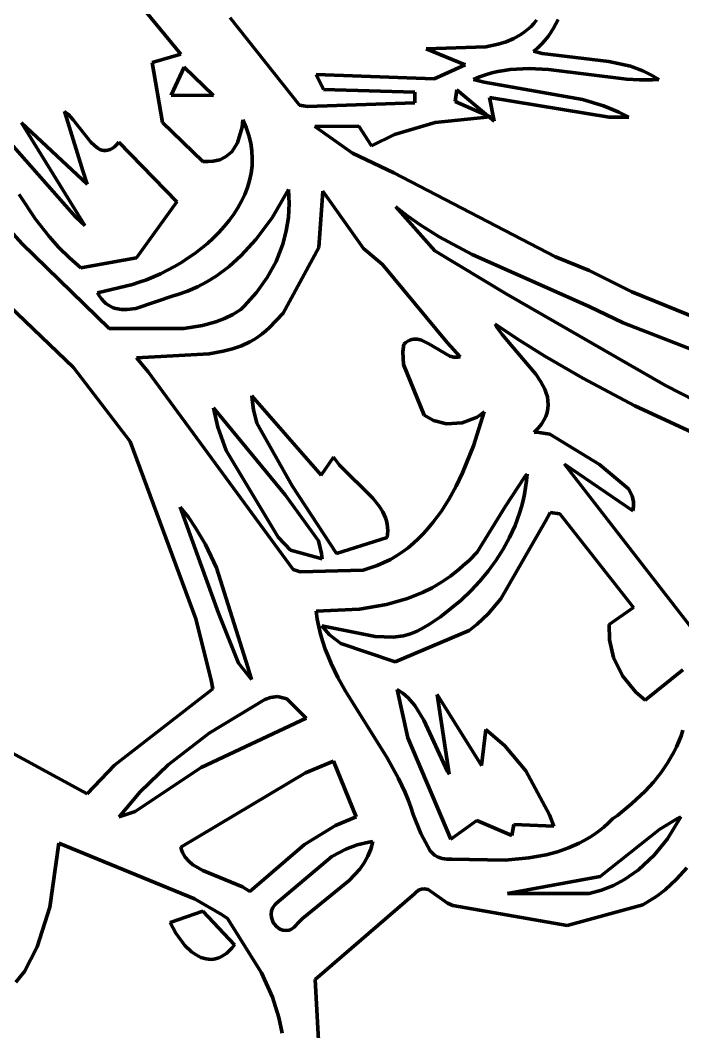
# Model space of a CAD drawing. Header units: millimetres. Extents: x 0 to 14.2, y 0 to 19.5.
# Drawn here: x 4.044 to 4.85, y 12.199 to 13.429 of the extents above; entities that cross this region are included whole.
import ezdxf

# ---------------------------------------------------------------- set-up
doc = ezdxf.new("R2010")
doc.units = ezdxf.units.MM
doc.layers.add('color#010101ff', color=7, linetype='CONTINUOUS', lineweight=100)
doc.layers.add('color#fdfdfdff', color=7, linetype='CONTINUOUS', lineweight=100)

msp = doc.modelspace()

# ---------------------------------------------------------------- linework, layer by layer
at = {"layer": 'color#010101ff'}
for p, q in [((4.2391, 13.3881), (4.1516, 13.4944)), ((4.2991, 13.4323), (4.3835, 13.326)), ((4.6684, 13.4253), (4.6719, 13.4295)), ((4.698, 13.4304), (4.6925, 13.4197)), ((4.6569, 13.4149), (4.6609, 13.4181)), ((4.6609, 13.4181), (4.6648, 13.4215)), ((4.6648, 13.4215), (4.6684, 13.4253)), ((4.6925, 13.4197), (4.6893, 13.4146)), ((4.6348, 13.4032), (4.644, 13.4071)), ((4.644, 13.4071), (4.6527, 13.412)), ((4.6527, 13.412), (4.6569, 13.4149)), ((4.682, 13.4049), (4.6778, 13.4003)), ((4.6858, 13.4096), (4.682, 13.4049)), ((4.6893, 13.4146), (4.6858, 13.4096)), ((4.5373, 13.3947), (4.6101, 13.397)), ((4.585, 13.375), (4.5373, 13.3947)), ((4.6101, 13.397), (4.6252, 13.4001)), ((4.6252, 13.4001), (4.6348, 13.4032)), ((4.6732, 13.3959), (4.6682, 13.3917)), ((4.6682, 13.3917), (4.6786, 13.3891)), ((4.6778, 13.4003), (4.6732, 13.3959)), ((4.2041, 13.3779), (4.2391, 13.3881)), ((4.6786, 13.3891), (4.7598, 13.379)), ((4.7598, 13.379), (4.7861, 13.3734)), ((4.2165, 13.305), (4.2041, 13.3779)), ((4.2431, 13.3721), (4.2274, 13.3384)), ((4.2789, 13.3377), (4.2431, 13.3721)), ((4.5474, 13.358), (4.585, 13.375)), ((4.6246, 13.367), (4.6172, 13.3652)), ((4.6322, 13.3684), (4.6246, 13.367)), ((4.6398, 13.3694), (4.6322, 13.3684)), ((4.6474, 13.37), (4.6398, 13.3694)), ((4.6629, 13.3705), (4.6474, 13.37)), ((4.6863, 13.3693), (4.6629, 13.3705)), ((4.7814, 13.3575), (4.6863, 13.3693)), ((4.7861, 13.3734), (4.8012, 13.3679)), ((4.8012, 13.3679), (4.811, 13.3631)), ((4.4124, 13.3451), (4.4036, 13.3633)), ((4.4036, 13.3633), (4.5474, 13.358)), ((4.6024, 13.3604), (4.5951, 13.3572)), ((4.5951, 13.3572), (4.6081, 13.354)), ((4.6097, 13.363), (4.6024, 13.3604)), ((4.6172, 13.3652), (4.6097, 13.363)), ((4.7971, 13.3567), (4.7814, 13.3575)), ((4.8127, 13.3568), (4.7971, 13.3567)), ((4.811, 13.3631), (4.8204, 13.3573)), ((4.8204, 13.3573), (4.8127, 13.3568)), ((3.9739, 13.345), (4.1108, 13.19)), ((4.5238, 13.342), (4.4124, 13.3451)), ((4.5749, 13.3445), (4.5728, 13.3305)), ((4.6202, 13.3065), (4.5749, 13.3445)), ((4.6081, 13.354), (4.7277, 13.3328)), ((4.2274, 13.3384), (4.2789, 13.3377)), ((4.5238, 13.3288), (4.5238, 13.342)), ((4.5728, 13.3305), (4.6153, 13.3119)), ((4.7602, 13.3113), (4.6146, 13.3353)), ((4.6146, 13.3353), (4.6202, 13.3065)), ((4.7277, 13.3328), (4.7533, 13.3252)), ((4.0997, 13.3108), (4.0974, 13.3184)), ((4.0974, 13.3184), (4.1017, 13.3151)), ((4.3835, 13.326), (4.393, 13.3246)), ((4.393, 13.3246), (4.5238, 13.3288)), ((4.7533, 13.3252), (4.7719, 13.3177)), ((4.7719, 13.3177), (4.7839, 13.3116)), ((4.1199, 13.246), (4.0997, 13.3108)), ((4.1017, 13.3151), (4.1081, 13.3083)), ((4.1081, 13.3083), (4.1293, 13.2811)), ((4.3143, 13.3083), (4.3134, 13.2991)), ((4.3186, 13.2987), (4.3143, 13.3083)), ((4.6153, 13.3119), (4.5484, 13.3048)), ((4.7839, 13.3116), (4.7602, 13.3113)), ((4.1223, 13.1798), (4.045, 13.3046)), ((4.045, 13.3046), (4.1249, 13.2298)), ((4.2658, 13.2577), (4.2165, 13.305)), ((4.3134, 13.2991), (4.308, 13.2802)), ((4.3218, 13.2891), (4.3186, 13.2987)), ((4.4556, 13.3004), (4.4019, 13.3002)), ((4.4019, 13.3002), (4.4478, 13.2675)), ((4.4711, 13.2765), (4.4556, 13.3004)), ((4.5484, 13.3048), (4.4991, 13.2904)), ((4.1293, 13.2811), (4.1338, 13.2768)), ((4.1608, 13.2778), (4.1636, 13.2809)), ((4.1636, 13.2809), (4.2339, 13.2083)), ((4.3241, 13.2797), (4.3218, 13.2891)), ((4.4991, 13.2904), (4.4711, 13.2765)), ((4.1338, 13.2768), (4.1383, 13.2735)), ((4.1383, 13.2735), (4.1406, 13.2723)), ((4.1406, 13.2723), (4.143, 13.2714)), ((4.143, 13.2714), (4.1454, 13.2709)), ((4.1454, 13.2709), (4.1478, 13.2708)), ((4.1478, 13.2708), (4.1503, 13.2712)), ((4.1503, 13.2712), (4.1529, 13.272)), ((4.1529, 13.272), (4.1555, 13.2734)), ((4.1555, 13.2734), (4.1581, 13.2753)), ((4.1581, 13.2753), (4.1608, 13.2778)), ((4.3011, 13.2694), (4.2935, 13.263)), ((4.308, 13.2802), (4.3011, 13.2694)), ((4.3254, 13.2704), (4.3241, 13.2797)), ((4.3259, 13.2612), (4.3254, 13.2704)), ((4.2724, 13.2573), (4.2658, 13.2577)), ((4.2785, 13.2578), (4.2724, 13.2573)), ((4.2866, 13.2597), (4.2785, 13.2578)), ((4.2935, 13.263), (4.2866, 13.2597)), ((4.3256, 13.2521), (4.3259, 13.2612)), ((4.4478, 13.2675), (4.498, 13.2439)), ((4.1249, 13.2298), (4.1199, 13.246)), ((4.3245, 13.2432), (4.3256, 13.2521)), ((4.498, 13.2439), (4.6947, 13.1417)), ((4.32, 13.2258), (4.3226, 13.2344)), ((4.3226, 13.2344), (4.3245, 13.2432)), ((4.3168, 13.2174), (4.32, 13.2258)), ((4.3699, 13.2233), (4.35, 13.1891)), ((4.3708, 13.2063), (4.3699, 13.2233)), ((4.4119, 13.2216), (4.4068, 13.1529)), ((4.4614, 13.1517), (4.4119, 13.2216)), ((4.0621, 13.1873), (4.0421, 13.2173)), ((4.2339, 13.2083), (4.1851, 13.1402)), ((4.3084, 13.2011), (4.3129, 13.2091)), ((4.3129, 13.2091), (4.3168, 13.2174)), ((4.3034, 13.1933), (4.3084, 13.2011)), ((4.3699, 13.1895), (4.3708, 13.2063)), ((4.5151, 13.1909), (4.5006, 13.2024)), ((4.5006, 13.2024), (4.5482, 13.1489)), ((4.0209, 13.1854), (4.0457, 13.1579)), ((4.0787, 13.1661), (4.0621, 13.1873)), ((4.1108, 13.19), (4.1223, 13.1798)), ((4.2918, 13.1783), (4.2978, 13.1857)), ((4.2978, 13.1857), (4.3034, 13.1933)), ((4.35, 13.1891), (4.3303, 13.1624)), ((4.3672, 13.173), (4.3699, 13.1895)), ((4.53, 13.1803), (4.5151, 13.1909)), ((4.2785, 13.1644), (4.2853, 13.1713)), ((4.2853, 13.1713), (4.2918, 13.1783)), ((4.3629, 13.1568), (4.3672, 13.173)), ((4.5532, 13.1657), (4.53, 13.1803)), ((4.0457, 13.1579), (4.1517, 13.0545)), ((4.0907, 13.1528), (4.0787, 13.1661)), ((4.2638, 13.1516), (4.2713, 13.1579)), ((4.2713, 13.1579), (4.2785, 13.1644)), ((4.3303, 13.1624), (4.3124, 13.143)), ((4.5935, 13.1444), (4.5532, 13.1657)), ((4.1035, 13.1401), (4.0907, 13.1528)), ((4.2479, 13.1401), (4.256, 13.1457)), ((4.256, 13.1457), (4.2638, 13.1516)), ((4.3548, 13.136), (4.3629, 13.1568)), ((4.4068, 13.1529), (4.3634, 13.0728)), ((4.4662, 13.1474), (4.4614, 13.1517)), ((4.4843, 13.1323), (4.4662, 13.1474)), ((4.5482, 13.1489), (4.635, 13.0963)), ((4.1172, 13.1281), (4.1035, 13.1401)), ((4.1851, 13.1402), (4.1172, 13.1281)), ((4.2313, 13.1298), (4.2397, 13.1348)), ((4.2397, 13.1348), (4.2479, 13.1401)), ((4.3124, 13.143), (4.2977, 13.1299)), ((4.3441, 13.1163), (4.3548, 13.136)), ((4.7358, 13.0812), (4.5935, 13.1444)), ((4.6947, 13.1417), (4.7358, 13.1248)), ((4.2056, 13.1171), (4.2142, 13.121)), ((4.2142, 13.121), (4.2228, 13.1252)), ((4.2228, 13.1252), (4.2313, 13.1298)), ((4.2977, 13.1299), (4.2819, 13.1181)), ((4.5632, 13.0374), (4.4843, 13.1323)), ((4.7358, 13.1248), (4.7877, 13.0988)), ((4.18, 13.1079), (4.1884, 13.1106)), ((4.1884, 13.1106), (4.197, 13.1136)), ((4.197, 13.1136), (4.2056, 13.1171)), ((4.2708, 13.1112), (4.2591, 13.105)), ((4.2819, 13.1181), (4.2708, 13.1112)), ((4.3311, 13.0981), (4.3441, 13.1163)), ((4.1377, 13.0975), (4.18, 13.1079)), ((4.1401, 13.0936), (4.1377, 13.0975)), ((4.2469, 13.0997), (4.2343, 13.0952)), ((4.2591, 13.105), (4.2469, 13.0997)), ((4.316, 13.0814), (4.3311, 13.0981)), ((4.635, 13.0963), (4.8286, 12.9851)), ((4.7877, 13.0988), (5.0451, 12.9939)), ((4.1082, 13.0067), (4.0205, 13.0911)), ((4.1426, 13.0902), (4.1401, 13.0936)), ((4.1452, 13.0873), (4.1426, 13.0902)), ((4.1479, 13.0848), (4.1452, 13.0873)), ((4.1508, 13.0826), (4.1479, 13.0848)), ((4.231, 13.0943), (4.1842, 13.0788)), ((4.2343, 13.0952), (4.231, 13.0943)), ((4.1538, 13.0809), (4.1508, 13.0826)), ((4.1568, 13.0795), (4.1538, 13.0809)), ((4.16, 13.0785), (4.1568, 13.0795)), ((4.1666, 13.0773), (4.16, 13.0785)), ((4.1735, 13.0773), (4.1666, 13.0773)), ((4.1842, 13.0788), (4.1735, 13.0773)), ((4.2919, 13.0665), (4.3021, 13.0715)), ((4.3021, 13.0715), (4.3119, 13.0775)), ((4.3119, 13.0775), (4.316, 13.0814)), ((4.3634, 13.0728), (4.3469, 13.0557)), ((4.7771, 13.0611), (4.7358, 13.0812)), ((4.2652, 13.0579), (4.2814, 13.0624)), ((4.2814, 13.0624), (4.2919, 13.0665)), ((4.6215, 13.0594), (4.624, 13.0553)), ((4.6514, 13.0396), (4.6215, 13.0594)), ((4.9803, 12.9819), (4.7771, 13.0611)), ((4.1517, 13.0545), (4.2428, 13.0543)), ((4.2428, 13.0543), (4.2652, 13.0579)), ((4.3378, 13.0477), (4.333, 13.0442)), ((4.3424, 13.0515), (4.3378, 13.0477)), ((4.3469, 13.0557), (4.3424, 13.0515)), ((4.624, 13.0553), (4.63, 13.0469)), ((4.63, 13.0469), (4.6407, 13.034)), ((4.3231, 13.0382), (4.3127, 13.0333)), ((4.3281, 13.041), (4.3231, 13.0382)), ((4.333, 13.0442), (4.3281, 13.041)), ((4.5089, 13.0258), (4.5104, 13.0353)), ((4.5104, 13.0353), (4.5129, 13.0373)), ((4.5129, 13.0373), (4.5153, 13.0388)), ((4.5153, 13.0388), (4.5177, 13.04)), ((4.5177, 13.04), (4.5201, 13.0408)), ((4.5201, 13.0408), (4.5224, 13.0412)), ((4.5224, 13.0412), (4.527, 13.0412)), ((4.527, 13.0412), (4.5316, 13.0401)), ((4.5316, 13.0401), (4.5406, 13.0356)), ((4.5406, 13.0356), (4.5661, 13.0207)), ((4.5788, 13.0198), (4.5632, 13.0374)), ((4.6818, 13.0207), (4.6514, 13.0396)), ((4.2733, 13.0236), (4.185, 13.0185)), ((4.2906, 13.0266), (4.2733, 13.0236)), ((4.3018, 13.0295), (4.2906, 13.0266)), ((4.3127, 13.0333), (4.3018, 13.0295)), ((4.5098, 13.0103), (4.5089, 13.0258)), ((4.6407, 13.034), (4.671, 12.9986)), ((4.185, 13.0185), (4.1992, 13.0016)), ((4.5351, 12.9488), (4.5098, 13.0103)), ((4.5661, 13.0207), (4.571, 13.0195)), ((4.571, 13.0195), (4.5761, 13.0194)), ((4.5761, 13.0194), (4.5788, 13.0198)), ((4.7282, 12.9938), (4.6818, 13.0207)), ((4.1774, 12.9167), (4.1082, 13.0067)), ((4.1992, 13.0016), (4.3758, 12.7612)), ((4.671, 12.9986), (4.677, 12.9895)), ((4.677, 12.9895), (4.6796, 12.9849)), ((4.7912, 12.9601), (4.7282, 12.9938)), ((4.6796, 12.9849), (4.6818, 12.9803)), ((4.6818, 12.9803), (4.6836, 12.9757)), ((4.6836, 12.9757), (4.6849, 12.971)), ((4.8286, 12.9851), (4.9007, 12.9479)), ((4.3255, 12.9722), (4.4099, 12.8758)), ((4.3257, 12.9679), (4.3255, 12.9722)), ((4.3272, 12.9553), (4.3257, 12.9679)), ((4.6849, 12.971), (4.6857, 12.9663)), ((4.6857, 12.9663), (4.686, 12.9616)), ((4.686, 12.9616), (4.6857, 12.9569)), ((4.2789, 12.9579), (4.3659, 12.852)), ((4.2799, 12.9519), (4.2789, 12.9579)), ((4.284, 12.9343), (4.2799, 12.9519)), ((4.3315, 12.9393), (4.3272, 12.9553)), ((4.5464, 12.9422), (4.5351, 12.9488)), ((4.5949, 12.9116), (4.6082, 12.9527)), ((4.6082, 12.9527), (4.5994, 12.9463)), ((4.6848, 12.9522), (4.6832, 12.9474)), ((4.6857, 12.9569), (4.6848, 12.9522)), ((5.0836, 12.8254), (4.7912, 12.9601)), ((4.3744, 12.8629), (4.3315, 12.9393)), ((4.5621, 12.9384), (4.5464, 12.9422)), ((4.5814, 12.9395), (4.5621, 12.9384)), ((4.5994, 12.9463), (4.5814, 12.9395)), ((4.6777, 12.9379), (4.6738, 12.9331)), ((4.6808, 12.9427), (4.6777, 12.9379)), ((4.6832, 12.9474), (4.6808, 12.9427)), ((4.2941, 12.906), (4.284, 12.9343)), ((4.6738, 12.9331), (4.669, 12.9283)), ((4.669, 12.9283), (4.6723, 12.9282)), ((4.6723, 12.9282), (4.6878, 12.9257)), ((4.6878, 12.9257), (4.7484, 12.8888)), ((4.2572, 12.7009), (4.1774, 12.9167)), ((4.5816, 12.8787), (4.5949, 12.9116)), ((4.3561, 12.8023), (4.2941, 12.906)), ((4.4099, 12.8758), (4.4249, 12.8976)), ((4.4249, 12.8976), (4.4322, 12.8879)), ((4.4322, 12.8879), (4.4725, 12.8478)), ((4.789, 12.8323), (4.7059, 12.8893)), ((4.7059, 12.8893), (4.921, 12.6112)), ((4.7484, 12.8888), (4.7836, 12.8593)), ((4.5738, 12.8626), (4.5816, 12.8787)), ((4.6602, 12.8769), (4.6571, 12.8733)), ((4.6595, 12.8688), (4.6602, 12.8769)), ((4.4284, 12.7805), (4.3744, 12.8629)), ((4.5653, 12.847), (4.5738, 12.8626)), ((4.6571, 12.8733), (4.634, 12.838)), ((4.6585, 12.8608), (4.6595, 12.8688)), ((4.3659, 12.852), (4.4064, 12.7961)), ((4.6555, 12.845), (4.6572, 12.8528)), ((4.6572, 12.8528), (4.6585, 12.8608)), ((4.7836, 12.8593), (4.7881, 12.8508)), ((4.7881, 12.8508), (4.7897, 12.8435)), ((4.4725, 12.8478), (4.4803, 12.838)), ((4.4803, 12.838), (4.4846, 12.8311)), ((4.556, 12.8321), (4.5653, 12.847)), ((4.634, 12.838), (4.5996, 12.7822)), ((4.6535, 12.8372), (4.6555, 12.845)), ((4.7898, 12.8381), (4.789, 12.8323)), ((4.7897, 12.8435), (4.7898, 12.8381)), ((4.2383, 12.8371), (4.2848, 12.7081)), ((4.2481, 12.8247), (4.2383, 12.8371)), ((4.4846, 12.8311), (4.4879, 12.8239)), ((4.5509, 12.825), (4.556, 12.8321)), ((4.6456, 12.8145), (4.6511, 12.8295)), ((4.6511, 12.8295), (4.6535, 12.8372)), ((4.6884, 12.8305), (4.6826, 12.82)), ((4.7, 12.8289), (4.6884, 12.8305)), ((4.7899, 12.7147), (4.7, 12.8289)), ((4.2569, 12.8117), (4.2481, 12.8247)), ((4.4879, 12.8239), (4.4891, 12.8202)), ((4.4891, 12.8202), (4.49, 12.8163)), ((4.49, 12.8163), (4.4906, 12.8124)), ((4.5401, 12.8114), (4.5457, 12.8181)), ((4.5457, 12.8181), (4.5509, 12.825)), ((4.6826, 12.82), (4.6283, 12.7254)), ((4.639, 12.7999), (4.6456, 12.8145)), ((4.2688, 12.7914), (4.2569, 12.8117)), ((4.3573, 12.8003), (4.3561, 12.8023)), ((4.4906, 12.8041), (4.4901, 12.7998)), ((4.4906, 12.8124), (4.4908, 12.8083)), ((4.4908, 12.8083), (4.4906, 12.8041)), ((4.5283, 12.7989), (4.5344, 12.805)), ((4.5344, 12.805), (4.5401, 12.8114)), ((4.2823, 12.763), (4.2688, 12.7914)), ((4.3726, 12.7844), (4.3573, 12.8003)), ((4.4064, 12.7961), (4.4103, 12.7807)), ((4.4901, 12.7998), (4.4284, 12.7805)), ((4.5154, 12.7876), (4.522, 12.7931)), ((4.522, 12.7931), (4.5283, 12.7989)), ((4.6313, 12.7858), (4.639, 12.7999)), ((4.4108, 12.7741), (4.3726, 12.7844)), ((4.4103, 12.7807), (4.4108, 12.7741)), ((4.4939, 12.7734), (4.5013, 12.7778)), ((4.5013, 12.7778), (4.5085, 12.7825)), ((4.5085, 12.7825), (4.5154, 12.7876)), ((4.5996, 12.7822), (4.5899, 12.772)), ((4.6226, 12.7723), (4.6313, 12.7858)), ((4.4695, 12.763), (4.4779, 12.766)), ((4.4779, 12.766), (4.4861, 12.7695)), ((4.4861, 12.7695), (4.4939, 12.7734)), ((4.5826, 12.7658), (4.5776, 12.7613)), ((4.5899, 12.772), (4.5826, 12.7658)), ((4.6131, 12.7592), (4.6226, 12.7723)), ((4.3206, 12.6424), (4.2823, 12.763)), ((4.3758, 12.7612), (4.3841, 12.7584)), ((4.3841, 12.7584), (4.4607, 12.7604)), ((4.4607, 12.7604), (4.4695, 12.763)), ((4.5671, 12.753), (4.5562, 12.7455)), ((4.5776, 12.7613), (4.5671, 12.753)), ((4.6028, 12.7468), (4.6131, 12.7592)), ((4.5562, 12.7455), (4.5448, 12.7389)), ((4.5917, 12.735), (4.6028, 12.7468)), ((4.533, 12.7331), (4.5147, 12.7258)), ((4.5448, 12.7389), (4.533, 12.7331)), ((4.5799, 12.7238), (4.5917, 12.735)), ((4.4893, 12.7185), (4.4565, 12.7128)), ((4.5147, 12.7258), (4.4893, 12.7185)), ((4.5676, 12.7134), (4.5799, 12.7238)), ((4.6283, 12.7254), (4.6128, 12.707)), ((4.7603, 12.6942), (4.7899, 12.7147)), ((4.2848, 12.7081), (4.3093, 12.6471)), ((4.4565, 12.7128), (4.4036, 12.7104)), ((4.4036, 12.7104), (4.4049, 12.7008)), ((4.5415, 12.6947), (4.5548, 12.7036)), ((4.5548, 12.7036), (4.5676, 12.7134)), ((4.6128, 12.707), (4.5996, 12.6945)), ((4.2757, 12.6264), (4.2572, 12.7009)), ((4.4049, 12.7008), (4.4067, 12.6914)), ((4.4067, 12.6914), (4.409, 12.6822)), ((4.42, 12.6815), (4.4106, 12.6924)), ((4.4106, 12.6924), (4.4756, 12.6796)), ((4.5266, 12.6861), (4.5348, 12.6906)), ((4.5348, 12.6906), (4.5415, 12.6947)), ((4.5996, 12.6945), (4.5899, 12.6869)), ((4.7605, 12.6754), (4.7603, 12.6942)), ((4.409, 12.6822), (4.4117, 12.6731)), ((4.4337, 12.6709), (4.42, 12.6815)), ((4.4756, 12.6796), (4.4972, 12.6788)), ((4.4972, 12.6788), (4.5099, 12.6805)), ((4.5899, 12.6869), (4.4998, 12.6486)), ((4.5099, 12.6805), (4.5183, 12.6828)), ((4.5183, 12.6828), (4.5266, 12.6861)), ((4.4117, 12.6731), (4.4147, 12.6642)), ((4.4998, 12.6486), (4.4337, 12.6709)), ((4.7652, 12.6541), (4.7605, 12.6754)), ((4.4147, 12.6642), (4.4181, 12.6554)), ((4.4181, 12.6554), (4.4218, 12.6467)), ((4.7762, 12.6315), (4.7652, 12.6541)), ((4.3093, 12.6471), (4.3249, 12.6273)), ((4.3249, 12.6273), (4.3206, 12.6424)), ((4.4218, 12.6467), (4.4301, 12.6297)), ((4.4301, 12.6297), (4.4393, 12.6131)), ((4.7924, 12.6118), (4.7762, 12.6315)), ((4.8497, 12.6389), (4.8038, 12.6021)), ((4.2778, 12.6157), (4.2757, 12.6264)), ((4.1583, 12.5231), (4.2778, 12.6157)), ((4.3479, 12.6055), (4.341, 12.603)), ((4.3564, 12.6065), (4.3479, 12.6055)), ((4.3678, 12.6036), (4.3564, 12.6065)), ((4.3914, 12.5801), (4.3678, 12.6036)), ((4.4393, 12.6131), (4.4901, 12.5318)), ((4.502, 12.6152), (4.5092, 12.6104)), ((4.515, 12.5562), (4.502, 12.6152)), ((4.5092, 12.6104), (4.5156, 12.605)), ((4.5156, 12.605), (4.5238, 12.5957)), ((4.5656, 12.5119), (4.551, 12.6089)), ((4.551, 12.6089), (4.6046, 12.5224)), ((4.8038, 12.6021), (4.7924, 12.6118)), ((4.341, 12.603), (4.2736, 12.562)), ((4.5238, 12.5957), (4.5348, 12.5779)), ((4.2637, 12.5202), (4.3914, 12.5801)), ((4.5348, 12.5779), (4.5634, 12.5154)), ((3.9846, 12.5646), (4.125, 12.4882)), ((4.2736, 12.562), (4.2237, 12.5233)), ((4.5673, 12.4328), (4.515, 12.5562)), ((4.6046, 12.5224), (4.61, 12.5662)), ((4.61, 12.5662), (4.633, 12.5467)), ((4.845, 12.5519), (4.8476, 12.5586)), ((4.8476, 12.5586), (4.8498, 12.5654)), ((4.633, 12.5467), (4.6588, 12.5159)), ((4.8389, 12.5387), (4.8421, 12.5452)), ((4.8421, 12.5452), (4.845, 12.5519)), ((4.4901, 12.5318), (4.5039, 12.5068)), ((4.8315, 12.5261), (4.8389, 12.5387)), ((4.125, 12.4882), (4.1583, 12.5231)), ((4.1833, 12.4665), (4.2637, 12.5202)), ((4.2237, 12.5233), (4.1896, 12.4904)), ((4.4248, 12.5278), (4.3906, 12.5138)), ((4.4525, 12.4601), (4.4248, 12.5278)), ((4.8232, 12.5139), (4.8315, 12.5261)), ((4.3906, 12.5138), (4.2388, 12.4232)), ((4.5039, 12.5068), (4.512, 12.4896)), ((4.5634, 12.5154), (4.5656, 12.5119)), ((4.6588, 12.5159), (4.6874, 12.4627)), ((4.8139, 12.5023), (4.8232, 12.5139)), ((4.8038, 12.4913), (4.8139, 12.5023)), ((4.1896, 12.4904), (4.1639, 12.4603)), ((4.512, 12.4896), (4.5156, 12.4808)), ((4.5156, 12.4808), (4.5189, 12.4718)), ((4.7875, 12.4759), (4.8038, 12.4913)), ((4.5189, 12.4718), (4.5218, 12.4628)), ((4.7702, 12.4619), (4.7875, 12.4759)), ((4.1639, 12.4603), (4.1833, 12.4665)), ((4.427, 12.4495), (4.4525, 12.4601)), ((4.5218, 12.4628), (4.5308, 12.44)), ((4.6874, 12.4627), (4.6928, 12.4486)), ((4.759, 12.4524), (4.7643, 12.4576)), ((4.7643, 12.4576), (4.7702, 12.4619)), ((4.8434, 12.4582), (4.8219, 12.445)), ((4.8312, 12.4335), (4.8472, 12.46)), ((4.8472, 12.46), (4.8434, 12.4582)), ((4.3896, 12.4265), (4.427, 12.4495)), ((4.599, 12.4556), (4.5673, 12.4328)), ((4.6415, 12.4372), (4.599, 12.4556)), ((4.6441, 12.4506), (4.6415, 12.4372)), ((4.6928, 12.4486), (4.6441, 12.4506)), ((4.7479, 12.443), (4.7535, 12.4476)), ((4.8219, 12.445), (4.7492, 12.3876)), ((4.7535, 12.4476), (4.759, 12.4524)), ((4.5308, 12.44), (4.5424, 12.4187)), ((4.7236, 12.4281), (4.7299, 12.4314)), ((4.7299, 12.4314), (4.736, 12.435)), ((4.736, 12.435), (4.742, 12.4388)), ((4.742, 12.4388), (4.7479, 12.443)), ((4.8148, 12.4134), (4.8312, 12.4335)), ((4.0907, 12.4279), (4.0796, 12.35)), ((4.2557, 12.3605), (4.0907, 12.4279)), ((4.2388, 12.4232), (4.2397, 12.4198)), ((4.2397, 12.4198), (4.241, 12.4167)), ((4.3228, 12.3692), (4.3896, 12.4265)), ((4.4399, 12.4209), (4.4228, 12.4119)), ((4.4535, 12.426), (4.4399, 12.4209)), ((4.4677, 12.4294), (4.4535, 12.426)), ((4.4666, 12.4121), (4.4701, 12.4208)), ((4.4726, 12.4302), (4.4677, 12.4294)), ((4.4701, 12.4208), (4.4715, 12.4254)), ((4.4715, 12.4254), (4.4726, 12.4302)), ((4.6973, 12.4177), (4.7107, 12.4224)), ((4.7107, 12.4224), (4.7236, 12.4281)), ((4.241, 12.4167), (4.2425, 12.4138)), ((4.2425, 12.4138), (4.2443, 12.411)), ((4.2443, 12.411), (4.2485, 12.4061)), ((4.4228, 12.4119), (4.3555, 12.3552)), ((4.462, 12.404), (4.4666, 12.4121)), ((4.5424, 12.4187), (4.5478, 12.4136)), ((4.5478, 12.4136), (4.5521, 12.411)), ((4.5521, 12.411), (4.557, 12.4093)), ((4.557, 12.4093), (4.5626, 12.4085)), ((4.5626, 12.4085), (4.5656, 12.4084)), ((4.5656, 12.4084), (4.5688, 12.4087)), ((4.5688, 12.4087), (4.6334, 12.4074)), ((4.6334, 12.4074), (4.6623, 12.4101)), ((4.6623, 12.4101), (4.6835, 12.414)), ((4.6835, 12.414), (4.6973, 12.4177)), ((4.7958, 12.3958), (4.8148, 12.4134)), ((4.2485, 12.4061), (4.2536, 12.4018)), ((4.2536, 12.4018), (4.2658, 12.3947)), ((4.2658, 12.3947), (4.3142, 12.3748)), ((4.4437, 12.3827), (4.4566, 12.3965)), ((4.4566, 12.3965), (4.462, 12.404)), ((4.7789, 12.384), (4.7958, 12.3958)), ((4.8545, 12.3981), (4.8421, 12.3841)), ((4.3872, 12.3366), (4.4437, 12.3827)), ((4.7492, 12.3876), (4.6363, 12.3669)), ((4.7653, 12.3767), (4.7789, 12.384)), ((4.8421, 12.3841), (4.8283, 12.3712)), ((4.3142, 12.3748), (4.3228, 12.3692)), ((4.5283, 12.3708), (4.5249, 12.3681)), ((4.5317, 12.3722), (4.5283, 12.3708)), ((4.5349, 12.3726), (4.5317, 12.3722)), ((4.5397, 12.3717), (4.5349, 12.3726)), ((4.5633, 12.355), (4.5397, 12.3717)), ((4.7358, 12.3669), (4.7509, 12.371)), ((4.7509, 12.371), (4.7653, 12.3767)), ((4.8283, 12.3712), (4.8183, 12.3634)), ((4.2893, 12.3408), (4.2557, 12.3605)), ((4.5232, 12.3664), (4.4024, 12.2623)), ((4.5249, 12.3681), (4.5232, 12.3664)), ((4.6363, 12.3669), (4.7358, 12.3669)), ((4.8183, 12.3634), (4.8011, 12.353)), ((4.0796, 12.35), (4.0641, 12.302)), ((4.226, 12.3316), (4.2657, 12.3454)), ((4.2657, 12.3454), (4.3041, 12.3043)), ((4.3494, 12.3456), (4.3489, 12.3415)), ((4.351, 12.3497), (4.3494, 12.3456)), ((4.3537, 12.3534), (4.351, 12.3497)), ((4.3555, 12.3552), (4.3537, 12.3534)), ((4.5699, 12.3522), (4.5633, 12.355)), ((4.7092, 12.328), (4.5699, 12.3522)), ((4.8011, 12.353), (4.7092, 12.328)), ((4.2958, 12.3364), (4.2893, 12.3408)), ((4.3373, 12.2701), (4.2958, 12.3364)), ((4.3489, 12.3415), (4.3493, 12.3375)), ((4.3493, 12.3375), (4.3514, 12.3317)), ((4.3806, 12.33), (4.3872, 12.3366)), ((4.2327, 12.3185), (4.226, 12.3316)), ((4.3514, 12.3317), (4.3549, 12.3269)), ((4.3549, 12.3269), (4.3596, 12.3234)), ((4.3596, 12.3234), (4.3632, 12.3221)), ((4.3632, 12.3221), (4.367, 12.3217)), ((4.367, 12.3217), (4.3709, 12.3224)), ((4.3709, 12.3224), (4.3729, 12.3232)), ((4.3729, 12.3232), (4.3749, 12.3244)), ((4.3749, 12.3244), (4.3768, 12.3259)), ((4.3768, 12.3259), (4.3788, 12.3278)), ((4.3788, 12.3278), (4.3806, 12.33)), ((4.244, 12.3034), (4.2327, 12.3185)), ((4.0641, 12.302), (4.0487, 12.2719)), ((4.2519, 12.296), (4.244, 12.3034)), ((4.2576, 12.292), (4.2519, 12.296)), ((4.2979, 12.2972), (4.2948, 12.2944)), ((4.301, 12.3005), (4.2979, 12.2972)), ((4.3041, 12.3043), (4.301, 12.3005)), ((4.2635, 12.2891), (4.2576, 12.292)), ((4.2696, 12.2873), (4.2635, 12.2891)), ((4.2728, 12.2868), (4.2696, 12.2873)), ((4.2759, 12.2867), (4.2728, 12.2868)), ((4.279, 12.287), (4.2759, 12.2867)), ((4.2822, 12.2876), (4.279, 12.287)), ((4.2854, 12.2887), (4.2822, 12.2876)), ((4.2885, 12.2901), (4.2854, 12.2887)), ((4.2917, 12.292), (4.2885, 12.2901)), ((4.2948, 12.2944), (4.2917, 12.292)), ((4.0487, 12.2719), (4.0384, 12.259)), ((4.3503, 12.2405), (4.3373, 12.2701)), ((4.4024, 12.2623), (4.4081, 12.1546)), ((4.3582, 12.2159), (4.3503, 12.2405)), ((4.3624, 12.1969), (4.3582, 12.2159))]:
    msp.add_line(p, q, dxfattribs=at)
at = {"layer": 'color#fdfdfdff'}
for p, q in [((4.1516, 13.4944), (4.2391, 13.3881)), ((4.3835, 13.326), (4.2991, 13.4323)), ((4.6719, 13.4295), (4.6684, 13.4253)), ((4.6925, 13.4197), (4.698, 13.4304)), ((4.6609, 13.4181), (4.6569, 13.4149)), ((4.6648, 13.4215), (4.6609, 13.4181)), ((4.6684, 13.4253), (4.6648, 13.4215)), ((4.6893, 13.4146), (4.6925, 13.4197)), ((4.644, 13.4071), (4.6348, 13.4032)), ((4.6527, 13.412), (4.644, 13.4071)), ((4.6569, 13.4149), (4.6527, 13.412)), ((4.6778, 13.4003), (4.682, 13.4049)), ((4.682, 13.4049), (4.6858, 13.4096)), ((4.6858, 13.4096), (4.6893, 13.4146)), ((4.6101, 13.397), (4.5373, 13.3947)), ((4.5373, 13.3947), (4.585, 13.375)), ((4.6252, 13.4001), (4.6101, 13.397)), ((4.6348, 13.4032), (4.6252, 13.4001)), ((4.6682, 13.3917), (4.6732, 13.3959)), ((4.6786, 13.3891), (4.6682, 13.3917)), ((4.6732, 13.3959), (4.6778, 13.4003)), ((4.2391, 13.3881), (4.2041, 13.3779)), ((4.7598, 13.379), (4.6786, 13.3891)), ((4.7861, 13.3734), (4.7598, 13.379)), ((4.2041, 13.3779), (4.2165, 13.305)), ((4.2274, 13.3384), (4.2431, 13.3721)), ((4.2431, 13.3721), (4.2789, 13.3377)), ((4.585, 13.375), (4.5474, 13.358)), ((4.6172, 13.3652), (4.6246, 13.367)), ((4.6246, 13.367), (4.6322, 13.3684)), ((4.6322, 13.3684), (4.6398, 13.3694)), ((4.6398, 13.3694), (4.6474, 13.37)), ((4.6474, 13.37), (4.6629, 13.3705)), ((4.6629, 13.3705), (4.6863, 13.3693)), ((4.6863, 13.3693), (4.7814, 13.3575)), ((4.8012, 13.3679), (4.7861, 13.3734)), ((4.811, 13.3631), (4.8012, 13.3679)), ((4.5474, 13.358), (4.4036, 13.3633)), ((4.4036, 13.3633), (4.4124, 13.3451)), ((4.5951, 13.3572), (4.6024, 13.3604)), ((4.6081, 13.354), (4.5951, 13.3572)), ((4.6024, 13.3604), (4.6097, 13.363)), ((4.6097, 13.363), (4.6172, 13.3652)), ((4.7814, 13.3575), (4.7971, 13.3567)), ((4.7971, 13.3567), (4.8127, 13.3568)), ((4.8204, 13.3573), (4.811, 13.3631)), ((4.8127, 13.3568), (4.8204, 13.3573)), ((4.1108, 13.19), (3.9739, 13.345)), ((4.4124, 13.3451), (4.5238, 13.342)), ((4.5728, 13.3305), (4.5749, 13.3445)), ((4.5749, 13.3445), (4.6202, 13.3065)), ((4.7277, 13.3328), (4.6081, 13.354)), ((4.2789, 13.3377), (4.2274, 13.3384)), ((4.5238, 13.342), (4.5238, 13.3288)), ((4.6153, 13.3119), (4.5728, 13.3305)), ((4.6202, 13.3065), (4.6146, 13.3353)), ((4.6146, 13.3353), (4.7602, 13.3113)), ((4.7533, 13.3252), (4.7277, 13.3328)), ((4.1017, 13.3151), (4.0974, 13.3184)), ((4.0974, 13.3184), (4.0997, 13.3108)), ((4.393, 13.3246), (4.3835, 13.326)), ((4.5238, 13.3288), (4.393, 13.3246)), ((4.7719, 13.3177), (4.7533, 13.3252)), ((4.7839, 13.3116), (4.7719, 13.3177)), ((4.0997, 13.3108), (4.1199, 13.246)), ((4.1081, 13.3083), (4.1017, 13.3151)), ((4.1293, 13.2811), (4.1081, 13.3083)), ((4.3134, 13.2991), (4.3143, 13.3083)), ((4.3143, 13.3083), (4.3186, 13.2987)), ((4.5484, 13.3048), (4.6153, 13.3119)), ((4.7602, 13.3113), (4.7839, 13.3116)), ((4.1249, 13.2298), (4.045, 13.3046)), ((4.045, 13.3046), (4.1223, 13.1798)), ((4.2165, 13.305), (4.2658, 13.2577)), ((4.308, 13.2802), (4.3134, 13.2991)), ((4.3186, 13.2987), (4.3218, 13.2891)), ((4.4019, 13.3002), (4.4556, 13.3004)), ((4.4478, 13.2675), (4.4019, 13.3002)), ((4.4556, 13.3004), (4.4711, 13.2765)), ((4.4991, 13.2904), (4.5484, 13.3048)), ((4.1338, 13.2768), (4.1293, 13.2811)), ((4.1636, 13.2809), (4.1608, 13.2778)), ((4.2339, 13.2083), (4.1636, 13.2809)), ((4.3218, 13.2891), (4.3241, 13.2797)), ((4.4711, 13.2765), (4.4991, 13.2904)), ((4.1383, 13.2735), (4.1338, 13.2768)), ((4.1406, 13.2723), (4.1383, 13.2735)), ((4.143, 13.2714), (4.1406, 13.2723)), ((4.1454, 13.2709), (4.143, 13.2714)), ((4.1478, 13.2708), (4.1454, 13.2709)), ((4.1503, 13.2712), (4.1478, 13.2708)), ((4.1529, 13.272), (4.1503, 13.2712)), ((4.1555, 13.2734), (4.1529, 13.272)), ((4.1581, 13.2753), (4.1555, 13.2734)), ((4.1608, 13.2778), (4.1581, 13.2753)), ((4.2935, 13.263), (4.3011, 13.2694)), ((4.3011, 13.2694), (4.308, 13.2802)), ((4.3241, 13.2797), (4.3254, 13.2704)), ((4.3254, 13.2704), (4.3259, 13.2612)), ((4.2658, 13.2577), (4.2724, 13.2573)), ((4.2724, 13.2573), (4.2785, 13.2578)), ((4.2785, 13.2578), (4.2866, 13.2597)), ((4.2866, 13.2597), (4.2935, 13.263)), ((4.3259, 13.2612), (4.3256, 13.2521)), ((4.498, 13.2439), (4.4478, 13.2675)), ((4.1199, 13.246), (4.1249, 13.2298)), ((4.3256, 13.2521), (4.3245, 13.2432)), ((4.6947, 13.1417), (4.498, 13.2439)), ((4.3226, 13.2344), (4.32, 13.2258)), ((4.3245, 13.2432), (4.3226, 13.2344)), ((4.32, 13.2258), (4.3168, 13.2174)), ((4.35, 13.1891), (4.3699, 13.2233)), ((4.3699, 13.2233), (4.3708, 13.2063)), ((4.4068, 13.1529), (4.4119, 13.2216)), ((4.4119, 13.2216), (4.4614, 13.1517)), ((4.0421, 13.2173), (4.0621, 13.1873)), ((4.1851, 13.1402), (4.2339, 13.2083)), ((4.3129, 13.2091), (4.3084, 13.2011)), ((4.3168, 13.2174), (4.3129, 13.2091)), ((4.3084, 13.2011), (4.3034, 13.1933)), ((4.3708, 13.2063), (4.3699, 13.1895)), ((4.5482, 13.1489), (4.5006, 13.2024)), ((4.5006, 13.2024), (4.5151, 13.1909)), ((4.0457, 13.1579), (4.0209, 13.1854)), ((4.0621, 13.1873), (4.0787, 13.1661)), ((4.1223, 13.1798), (4.1108, 13.19)), ((4.2978, 13.1857), (4.2918, 13.1783)), ((4.3034, 13.1933), (4.2978, 13.1857)), ((4.3303, 13.1624), (4.35, 13.1891)), ((4.3699, 13.1895), (4.3672, 13.173)), ((4.5151, 13.1909), (4.53, 13.1803)), ((4.2853, 13.1713), (4.2785, 13.1644)), ((4.2918, 13.1783), (4.2853, 13.1713)), ((4.3672, 13.173), (4.3629, 13.1568)), ((4.53, 13.1803), (4.5532, 13.1657)), ((4.1517, 13.0545), (4.0457, 13.1579)), ((4.0787, 13.1661), (4.0907, 13.1528)), ((4.2713, 13.1579), (4.2638, 13.1516)), ((4.2785, 13.1644), (4.2713, 13.1579)), ((4.3124, 13.143), (4.3303, 13.1624)), ((4.5532, 13.1657), (4.5935, 13.1444)), ((4.0907, 13.1528), (4.1035, 13.1401)), ((4.256, 13.1457), (4.2479, 13.1401)), ((4.2638, 13.1516), (4.256, 13.1457)), ((4.3629, 13.1568), (4.3548, 13.136)), ((4.3634, 13.0728), (4.4068, 13.1529)), ((4.4614, 13.1517), (4.4662, 13.1474)), ((4.4662, 13.1474), (4.4843, 13.1323)), ((4.635, 13.0963), (4.5482, 13.1489)), ((4.1035, 13.1401), (4.1172, 13.1281)), ((4.1172, 13.1281), (4.1851, 13.1402)), ((4.2397, 13.1348), (4.2313, 13.1298)), ((4.2479, 13.1401), (4.2397, 13.1348)), ((4.2977, 13.1299), (4.3124, 13.143)), ((4.3548, 13.136), (4.3441, 13.1163)), ((4.5935, 13.1444), (4.7358, 13.0812)), ((4.7358, 13.1248), (4.6947, 13.1417)), ((4.2142, 13.121), (4.2056, 13.1171)), ((4.2228, 13.1252), (4.2142, 13.121)), ((4.2313, 13.1298), (4.2228, 13.1252)), ((4.2819, 13.1181), (4.2977, 13.1299)), ((4.4843, 13.1323), (4.5632, 13.0374)), ((4.7877, 13.0988), (4.7358, 13.1248)), ((4.1884, 13.1106), (4.18, 13.1079)), ((4.197, 13.1136), (4.1884, 13.1106)), ((4.2056, 13.1171), (4.197, 13.1136)), ((4.2591, 13.105), (4.2708, 13.1112)), ((4.2708, 13.1112), (4.2819, 13.1181)), ((4.3441, 13.1163), (4.3311, 13.0981)), ((4.18, 13.1079), (4.1377, 13.0975)), ((4.1377, 13.0975), (4.1401, 13.0936)), ((4.2343, 13.0952), (4.2469, 13.0997)), ((4.2469, 13.0997), (4.2591, 13.105)), ((4.3311, 13.0981), (4.316, 13.0814)), ((4.8286, 12.9851), (4.635, 13.0963)), ((5.0451, 12.9939), (4.7877, 13.0988)), ((4.0205, 13.0911), (4.1082, 13.0067)), ((4.1401, 13.0936), (4.1426, 13.0902)), ((4.1426, 13.0902), (4.1452, 13.0873)), ((4.1452, 13.0873), (4.1479, 13.0848)), ((4.1479, 13.0848), (4.1508, 13.0826)), ((4.1842, 13.0788), (4.231, 13.0943)), ((4.231, 13.0943), (4.2343, 13.0952)), ((4.1508, 13.0826), (4.1538, 13.0809)), ((4.1538, 13.0809), (4.1568, 13.0795)), ((4.1568, 13.0795), (4.16, 13.0785)), ((4.16, 13.0785), (4.1666, 13.0773)), ((4.1666, 13.0773), (4.1735, 13.0773)), ((4.1735, 13.0773), (4.1842, 13.0788)), ((4.3021, 13.0715), (4.2919, 13.0665)), ((4.3119, 13.0775), (4.3021, 13.0715)), ((4.316, 13.0814), (4.3119, 13.0775)), ((4.3469, 13.0557), (4.3634, 13.0728)), ((4.7358, 13.0812), (4.7771, 13.0611)), ((4.2814, 13.0624), (4.2652, 13.0579)), ((4.2919, 13.0665), (4.2814, 13.0624)), ((4.6215, 13.0594), (4.6514, 13.0396)), ((4.624, 13.0553), (4.6215, 13.0594)), ((4.7771, 13.0611), (4.9803, 12.9819)), ((4.2428, 13.0543), (4.1517, 13.0545)), ((4.2652, 13.0579), (4.2428, 13.0543)), ((4.333, 13.0442), (4.3378, 13.0477)), ((4.3378, 13.0477), (4.3424, 13.0515)), ((4.3424, 13.0515), (4.3469, 13.0557)), ((4.63, 13.0469), (4.624, 13.0553)), ((4.6407, 13.034), (4.63, 13.0469)), ((4.3127, 13.0333), (4.3231, 13.0382)), ((4.3231, 13.0382), (4.3281, 13.041)), ((4.3281, 13.041), (4.333, 13.0442)), ((4.5104, 13.0353), (4.5089, 13.0258)), ((4.5129, 13.0373), (4.5104, 13.0353)), ((4.5153, 13.0388), (4.5129, 13.0373)), ((4.5177, 13.04), (4.5153, 13.0388)), ((4.5201, 13.0408), (4.5177, 13.04)), ((4.5224, 13.0412), (4.5201, 13.0408)), ((4.527, 13.0412), (4.5224, 13.0412)), ((4.5316, 13.0401), (4.527, 13.0412)), ((4.5406, 13.0356), (4.5316, 13.0401)), ((4.5661, 13.0207), (4.5406, 13.0356)), ((4.5632, 13.0374), (4.5788, 13.0198)), ((4.6514, 13.0396), (4.6818, 13.0207)), ((4.185, 13.0185), (4.2733, 13.0236)), ((4.2733, 13.0236), (4.2906, 13.0266)), ((4.2906, 13.0266), (4.3018, 13.0295)), ((4.3018, 13.0295), (4.3127, 13.0333)), ((4.5089, 13.0258), (4.5098, 13.0103)), ((4.671, 12.9986), (4.6407, 13.034)), ((4.1992, 13.0016), (4.185, 13.0185)), ((4.5098, 13.0103), (4.5351, 12.9488)), ((4.571, 13.0195), (4.5661, 13.0207)), ((4.5761, 13.0194), (4.571, 13.0195)), ((4.5788, 13.0198), (4.5761, 13.0194)), ((4.6818, 13.0207), (4.7282, 12.9938)), ((4.1082, 13.0067), (4.1774, 12.9167)), ((4.3758, 12.7612), (4.1992, 13.0016)), ((4.677, 12.9895), (4.671, 12.9986)), ((4.6796, 12.9849), (4.677, 12.9895)), ((4.7282, 12.9938), (4.7912, 12.9601)), ((4.6818, 12.9803), (4.6796, 12.9849)), ((4.6836, 12.9757), (4.6818, 12.9803)), ((4.6849, 12.971), (4.6836, 12.9757)), ((4.9007, 12.9479), (4.8286, 12.9851)), ((4.3255, 12.9722), (4.3257, 12.9679)), ((4.4099, 12.8758), (4.3255, 12.9722)), ((4.3257, 12.9679), (4.3272, 12.9553)), ((4.6857, 12.9663), (4.6849, 12.971)), ((4.686, 12.9616), (4.6857, 12.9663)), ((4.6857, 12.9569), (4.686, 12.9616)), ((4.2789, 12.9579), (4.2799, 12.9519)), ((4.3659, 12.852), (4.2789, 12.9579)), ((4.2799, 12.9519), (4.284, 12.9343)), ((4.3272, 12.9553), (4.3315, 12.9393)), ((4.5351, 12.9488), (4.5464, 12.9422)), ((4.6082, 12.9527), (4.5949, 12.9116)), ((4.5994, 12.9463), (4.6082, 12.9527)), ((4.6832, 12.9474), (4.6848, 12.9522)), ((4.6848, 12.9522), (4.6857, 12.9569)), ((4.7912, 12.9601), (5.0836, 12.8254)), ((4.3315, 12.9393), (4.3744, 12.8629)), ((4.5464, 12.9422), (4.5621, 12.9384)), ((4.5621, 12.9384), (4.5814, 12.9395)), ((4.5814, 12.9395), (4.5994, 12.9463)), ((4.6738, 12.9331), (4.6777, 12.9379)), ((4.6777, 12.9379), (4.6808, 12.9427)), ((4.6808, 12.9427), (4.6832, 12.9474)), ((4.284, 12.9343), (4.2941, 12.906)), ((4.669, 12.9283), (4.6738, 12.9331)), ((4.6723, 12.9282), (4.669, 12.9283)), ((4.6878, 12.9257), (4.6723, 12.9282)), ((4.7484, 12.8888), (4.6878, 12.9257)), ((4.1774, 12.9167), (4.2572, 12.7009)), ((4.5949, 12.9116), (4.5816, 12.8787)), ((4.2941, 12.906), (4.3561, 12.8023)), ((4.4249, 12.8976), (4.4099, 12.8758)), ((4.4322, 12.8879), (4.4249, 12.8976)), ((4.4725, 12.8478), (4.4322, 12.8879)), ((4.921, 12.6112), (4.7059, 12.8893)), ((4.7059, 12.8893), (4.789, 12.8323)), ((4.7836, 12.8593), (4.7484, 12.8888)), ((4.5816, 12.8787), (4.5738, 12.8626)), ((4.6571, 12.8733), (4.6602, 12.8769)), ((4.6602, 12.8769), (4.6595, 12.8688)), ((4.3744, 12.8629), (4.4284, 12.7805)), ((4.5738, 12.8626), (4.5653, 12.847)), ((4.634, 12.838), (4.6571, 12.8733)), ((4.6595, 12.8688), (4.6585, 12.8608)), ((4.4064, 12.7961), (4.3659, 12.852)), ((4.6572, 12.8528), (4.6555, 12.845)), ((4.6585, 12.8608), (4.6572, 12.8528)), ((4.7881, 12.8508), (4.7836, 12.8593)), ((4.7897, 12.8435), (4.7881, 12.8508)), ((4.4803, 12.838), (4.4725, 12.8478)), ((4.4846, 12.8311), (4.4803, 12.838)), ((4.5653, 12.847), (4.556, 12.8321)), ((4.5996, 12.7822), (4.634, 12.838)), ((4.6555, 12.845), (4.6535, 12.8372)), ((4.789, 12.8323), (4.7898, 12.8381)), ((4.7898, 12.8381), (4.7897, 12.8435)), ((4.2383, 12.8371), (4.2481, 12.8247)), ((4.2848, 12.7081), (4.2383, 12.8371)), ((4.4879, 12.8239), (4.4846, 12.8311)), ((4.556, 12.8321), (4.5509, 12.825)), ((4.6511, 12.8295), (4.6456, 12.8145)), ((4.6535, 12.8372), (4.6511, 12.8295)), ((4.6826, 12.82), (4.6884, 12.8305)), ((4.6884, 12.8305), (4.7, 12.8289)), ((4.7, 12.8289), (4.7899, 12.7147)), ((4.2481, 12.8247), (4.2569, 12.8117)), ((4.4891, 12.8202), (4.4879, 12.8239)), ((4.49, 12.8163), (4.4891, 12.8202)), ((4.4906, 12.8124), (4.49, 12.8163)), ((4.5457, 12.8181), (4.5401, 12.8114)), ((4.5509, 12.825), (4.5457, 12.8181)), ((4.6283, 12.7254), (4.6826, 12.82)), ((4.6456, 12.8145), (4.639, 12.7999)), ((4.2569, 12.8117), (4.2688, 12.7914)), ((4.3561, 12.8023), (4.3573, 12.8003)), ((4.4901, 12.7998), (4.4906, 12.8041)), ((4.4908, 12.8083), (4.4906, 12.8124)), ((4.4906, 12.8041), (4.4908, 12.8083)), ((4.5344, 12.805), (4.5283, 12.7989)), ((4.5401, 12.8114), (4.5344, 12.805)), ((4.2688, 12.7914), (4.2823, 12.763)), ((4.3573, 12.8003), (4.3726, 12.7844)), ((4.4103, 12.7807), (4.4064, 12.7961)), ((4.4284, 12.7805), (4.4901, 12.7998)), ((4.522, 12.7931), (4.5154, 12.7876)), ((4.5283, 12.7989), (4.522, 12.7931)), ((4.639, 12.7999), (4.6313, 12.7858)), ((4.3726, 12.7844), (4.4108, 12.7741)), ((4.4108, 12.7741), (4.4103, 12.7807)), ((4.5013, 12.7778), (4.4939, 12.7734)), ((4.5085, 12.7825), (4.5013, 12.7778)), ((4.5154, 12.7876), (4.5085, 12.7825)), ((4.5899, 12.772), (4.5996, 12.7822)), ((4.6313, 12.7858), (4.6226, 12.7723)), ((4.4779, 12.766), (4.4695, 12.763)), ((4.4861, 12.7695), (4.4779, 12.766)), ((4.4939, 12.7734), (4.4861, 12.7695)), ((4.5776, 12.7613), (4.5826, 12.7658)), ((4.5826, 12.7658), (4.5899, 12.772)), ((4.6226, 12.7723), (4.6131, 12.7592)), ((4.2823, 12.763), (4.3206, 12.6424)), ((4.3841, 12.7584), (4.3758, 12.7612)), ((4.4607, 12.7604), (4.3841, 12.7584)), ((4.4695, 12.763), (4.4607, 12.7604)), ((4.5562, 12.7455), (4.5671, 12.753)), ((4.5671, 12.753), (4.5776, 12.7613)), ((4.6131, 12.7592), (4.6028, 12.7468)), ((4.5448, 12.7389), (4.5562, 12.7455)), ((4.6028, 12.7468), (4.5917, 12.735)), ((4.5147, 12.7258), (4.533, 12.7331)), ((4.533, 12.7331), (4.5448, 12.7389)), ((4.5917, 12.735), (4.5799, 12.7238)), ((4.4565, 12.7128), (4.4893, 12.7185)), ((4.4893, 12.7185), (4.5147, 12.7258)), ((4.5799, 12.7238), (4.5676, 12.7134)), ((4.6128, 12.707), (4.6283, 12.7254)), ((4.7899, 12.7147), (4.7603, 12.6942)), ((4.3093, 12.6471), (4.2848, 12.7081)), ((4.4036, 12.7104), (4.4565, 12.7128)), ((4.4049, 12.7008), (4.4036, 12.7104)), ((4.5548, 12.7036), (4.5415, 12.6947)), ((4.5676, 12.7134), (4.5548, 12.7036)), ((4.5996, 12.6945), (4.6128, 12.707)), ((4.2572, 12.7009), (4.2757, 12.6264)), ((4.4067, 12.6914), (4.4049, 12.7008)), ((4.409, 12.6822), (4.4067, 12.6914)), ((4.4756, 12.6796), (4.4106, 12.6924)), ((4.4106, 12.6924), (4.42, 12.6815)), ((4.5348, 12.6906), (4.5266, 12.6861)), ((4.5415, 12.6947), (4.5348, 12.6906)), ((4.5899, 12.6869), (4.5996, 12.6945)), ((4.7603, 12.6942), (4.7605, 12.6754)), ((4.4117, 12.6731), (4.409, 12.6822)), ((4.42, 12.6815), (4.4337, 12.6709)), ((4.4972, 12.6788), (4.4756, 12.6796)), ((4.5099, 12.6805), (4.4972, 12.6788)), ((4.4998, 12.6486), (4.5899, 12.6869)), ((4.5183, 12.6828), (4.5099, 12.6805)), ((4.5266, 12.6861), (4.5183, 12.6828)), ((4.4147, 12.6642), (4.4117, 12.6731)), ((4.4337, 12.6709), (4.4998, 12.6486)), ((4.7605, 12.6754), (4.7652, 12.6541)), ((4.4181, 12.6554), (4.4147, 12.6642)), ((4.4218, 12.6467), (4.4181, 12.6554)), ((4.7652, 12.6541), (4.7762, 12.6315)), ((4.3249, 12.6273), (4.3093, 12.6471)), ((4.3206, 12.6424), (4.3249, 12.6273)), ((4.4301, 12.6297), (4.4218, 12.6467)), ((4.4393, 12.6131), (4.4301, 12.6297)), ((4.7762, 12.6315), (4.7924, 12.6118)), ((4.8038, 12.6021), (4.8497, 12.6389)), ((4.2757, 12.6264), (4.2778, 12.6157)), ((4.2778, 12.6157), (4.1583, 12.5231)), ((4.341, 12.603), (4.3479, 12.6055)), ((4.3479, 12.6055), (4.3564, 12.6065)), ((4.3564, 12.6065), (4.3678, 12.6036)), ((4.3678, 12.6036), (4.3914, 12.5801)), ((4.4901, 12.5318), (4.4393, 12.6131)), ((4.502, 12.6152), (4.515, 12.5562)), ((4.5092, 12.6104), (4.502, 12.6152)), ((4.5156, 12.605), (4.5092, 12.6104)), ((4.5238, 12.5957), (4.5156, 12.605)), ((4.6046, 12.5224), (4.551, 12.6089)), ((4.551, 12.6089), (4.5656, 12.5119)), ((4.7924, 12.6118), (4.8038, 12.6021)), ((4.2736, 12.562), (4.341, 12.603)), ((4.5348, 12.5779), (4.5238, 12.5957)), ((4.3914, 12.5801), (4.2637, 12.5202)), ((4.5634, 12.5154), (4.5348, 12.5779)), ((4.125, 12.4882), (3.9846, 12.5646)), ((4.2237, 12.5233), (4.2736, 12.562)), ((4.515, 12.5562), (4.5673, 12.4328)), ((4.61, 12.5662), (4.6046, 12.5224)), ((4.633, 12.5467), (4.61, 12.5662)), ((4.8476, 12.5586), (4.845, 12.5519)), ((4.8498, 12.5654), (4.8476, 12.5586)), ((4.6588, 12.5159), (4.633, 12.5467)), ((4.8421, 12.5452), (4.8389, 12.5387)), ((4.845, 12.5519), (4.8421, 12.5452)), ((4.5039, 12.5068), (4.4901, 12.5318)), ((4.8389, 12.5387), (4.8315, 12.5261)), ((4.1583, 12.5231), (4.125, 12.4882)), ((4.2637, 12.5202), (4.1833, 12.4665)), ((4.1896, 12.4904), (4.2237, 12.5233)), ((4.3906, 12.5138), (4.4248, 12.5278)), ((4.4248, 12.5278), (4.4525, 12.4601)), ((4.8315, 12.5261), (4.8232, 12.5139)), ((4.2388, 12.4232), (4.3906, 12.5138)), ((4.512, 12.4896), (4.5039, 12.5068)), ((4.5656, 12.5119), (4.5634, 12.5154)), ((4.6874, 12.4627), (4.6588, 12.5159)), ((4.8232, 12.5139), (4.8139, 12.5023)), ((4.8139, 12.5023), (4.8038, 12.4913)), ((4.1639, 12.4603), (4.1896, 12.4904)), ((4.5156, 12.4808), (4.512, 12.4896)), ((4.5189, 12.4718), (4.5156, 12.4808)), ((4.8038, 12.4913), (4.7875, 12.4759)), ((4.5218, 12.4628), (4.5189, 12.4718)), ((4.7875, 12.4759), (4.7702, 12.4619)), ((4.1833, 12.4665), (4.1639, 12.4603)), ((4.4525, 12.4601), (4.427, 12.4495)), ((4.5308, 12.44), (4.5218, 12.4628)), ((4.6928, 12.4486), (4.6874, 12.4627)), ((4.7643, 12.4576), (4.759, 12.4524)), ((4.7702, 12.4619), (4.7643, 12.4576)), ((4.8219, 12.445), (4.8434, 12.4582)), ((4.8472, 12.46), (4.8312, 12.4335)), ((4.8434, 12.4582), (4.8472, 12.46)), ((4.427, 12.4495), (4.3896, 12.4265)), ((4.5673, 12.4328), (4.599, 12.4556)), ((4.599, 12.4556), (4.6415, 12.4372)), ((4.6415, 12.4372), (4.6441, 12.4506)), ((4.6441, 12.4506), (4.6928, 12.4486)), ((4.7535, 12.4476), (4.7479, 12.443)), ((4.7492, 12.3876), (4.8219, 12.445)), ((4.759, 12.4524), (4.7535, 12.4476)), ((4.5424, 12.4187), (4.5308, 12.44)), ((4.7299, 12.4314), (4.7236, 12.4281)), ((4.736, 12.435), (4.7299, 12.4314)), ((4.742, 12.4388), (4.736, 12.435)), ((4.7479, 12.443), (4.742, 12.4388)), ((4.8312, 12.4335), (4.8148, 12.4134)), ((4.0796, 12.35), (4.0907, 12.4279)), ((4.0907, 12.4279), (4.2557, 12.3605)), ((4.2397, 12.4198), (4.2388, 12.4232)), ((4.241, 12.4167), (4.2397, 12.4198)), ((4.3896, 12.4265), (4.3228, 12.3692)), ((4.4228, 12.4119), (4.4399, 12.4209)), ((4.4399, 12.4209), (4.4535, 12.426)), ((4.4535, 12.426), (4.4677, 12.4294)), ((4.4701, 12.4208), (4.4666, 12.4121)), ((4.4677, 12.4294), (4.4726, 12.4302)), ((4.4715, 12.4254), (4.4701, 12.4208)), ((4.4726, 12.4302), (4.4715, 12.4254)), ((4.7107, 12.4224), (4.6973, 12.4177)), ((4.7236, 12.4281), (4.7107, 12.4224)), ((4.2425, 12.4138), (4.241, 12.4167)), ((4.2443, 12.411), (4.2425, 12.4138)), ((4.2485, 12.4061), (4.2443, 12.411)), ((4.3555, 12.3552), (4.4228, 12.4119)), ((4.4666, 12.4121), (4.462, 12.404)), ((4.5478, 12.4136), (4.5424, 12.4187)), ((4.5521, 12.411), (4.5478, 12.4136)), ((4.557, 12.4093), (4.5521, 12.411)), ((4.5626, 12.4085), (4.557, 12.4093)), ((4.5656, 12.4084), (4.5626, 12.4085)), ((4.5688, 12.4087), (4.5656, 12.4084)), ((4.6334, 12.4074), (4.5688, 12.4087)), ((4.6623, 12.4101), (4.6334, 12.4074)), ((4.6835, 12.414), (4.6623, 12.4101)), ((4.6973, 12.4177), (4.6835, 12.414)), ((4.8148, 12.4134), (4.7958, 12.3958)), ((4.2536, 12.4018), (4.2485, 12.4061)), ((4.2658, 12.3947), (4.2536, 12.4018)), ((4.3142, 12.3748), (4.2658, 12.3947)), ((4.4566, 12.3965), (4.4437, 12.3827)), ((4.462, 12.404), (4.4566, 12.3965)), ((4.7958, 12.3958), (4.7789, 12.384)), ((4.8421, 12.3841), (4.8545, 12.3981)), ((4.4437, 12.3827), (4.3872, 12.3366)), ((4.6363, 12.3669), (4.7492, 12.3876)), ((4.7789, 12.384), (4.7653, 12.3767)), ((4.8283, 12.3712), (4.8421, 12.3841)), ((4.3228, 12.3692), (4.3142, 12.3748)), ((4.5249, 12.3681), (4.5283, 12.3708)), ((4.5283, 12.3708), (4.5317, 12.3722)), ((4.5317, 12.3722), (4.5349, 12.3726)), ((4.5349, 12.3726), (4.5397, 12.3717)), ((4.5397, 12.3717), (4.5633, 12.355)), ((4.7509, 12.371), (4.7358, 12.3669)), ((4.7653, 12.3767), (4.7509, 12.371)), ((4.8183, 12.3634), (4.8283, 12.3712)), ((4.2557, 12.3605), (4.2893, 12.3408)), ((4.4024, 12.2623), (4.5232, 12.3664)), ((4.5232, 12.3664), (4.5249, 12.3681)), ((4.7358, 12.3669), (4.6363, 12.3669)), ((4.8011, 12.353), (4.8183, 12.3634)), ((4.0641, 12.302), (4.0796, 12.35)), ((4.2657, 12.3454), (4.226, 12.3316)), ((4.3041, 12.3043), (4.2657, 12.3454)), ((4.3489, 12.3415), (4.3494, 12.3456)), ((4.3494, 12.3456), (4.351, 12.3497)), ((4.351, 12.3497), (4.3537, 12.3534)), ((4.3537, 12.3534), (4.3555, 12.3552)), ((4.5633, 12.355), (4.5699, 12.3522)), ((4.5699, 12.3522), (4.7092, 12.328)), ((4.7092, 12.328), (4.8011, 12.353)), ((4.2893, 12.3408), (4.2958, 12.3364)), ((4.2958, 12.3364), (4.3373, 12.2701)), ((4.3493, 12.3375), (4.3489, 12.3415)), ((4.3514, 12.3317), (4.3493, 12.3375)), ((4.3872, 12.3366), (4.3806, 12.33)), ((4.226, 12.3316), (4.2327, 12.3185)), ((4.3549, 12.3269), (4.3514, 12.3317)), ((4.3596, 12.3234), (4.3549, 12.3269)), ((4.3632, 12.3221), (4.3596, 12.3234)), ((4.367, 12.3217), (4.3632, 12.3221)), ((4.3709, 12.3224), (4.367, 12.3217)), ((4.3729, 12.3232), (4.3709, 12.3224)), ((4.3749, 12.3244), (4.3729, 12.3232)), ((4.3768, 12.3259), (4.3749, 12.3244)), ((4.3788, 12.3278), (4.3768, 12.3259)), ((4.3806, 12.33), (4.3788, 12.3278)), ((4.2327, 12.3185), (4.244, 12.3034)), ((4.0487, 12.2719), (4.0641, 12.302)), ((4.244, 12.3034), (4.2519, 12.296)), ((4.2519, 12.296), (4.2576, 12.292)), ((4.2948, 12.2944), (4.2979, 12.2972)), ((4.2979, 12.2972), (4.301, 12.3005)), ((4.301, 12.3005), (4.3041, 12.3043)), ((4.2576, 12.292), (4.2635, 12.2891)), ((4.2635, 12.2891), (4.2696, 12.2873)), ((4.2696, 12.2873), (4.2728, 12.2868)), ((4.2728, 12.2868), (4.2759, 12.2867)), ((4.2759, 12.2867), (4.279, 12.287)), ((4.279, 12.287), (4.2822, 12.2876)), ((4.2822, 12.2876), (4.2854, 12.2887)), ((4.2854, 12.2887), (4.2885, 12.2901)), ((4.2885, 12.2901), (4.2917, 12.292)), ((4.2917, 12.292), (4.2948, 12.2944)), ((4.0384, 12.259), (4.0487, 12.2719)), ((4.3373, 12.2701), (4.3503, 12.2405)), ((4.4081, 12.1546), (4.4024, 12.2623)), ((4.3503, 12.2405), (4.3582, 12.2159)), ((4.3582, 12.2159), (4.3624, 12.1969))]:
    msp.add_line(p, q, dxfattribs=at)

doc.saveas('drawing.dxf')
